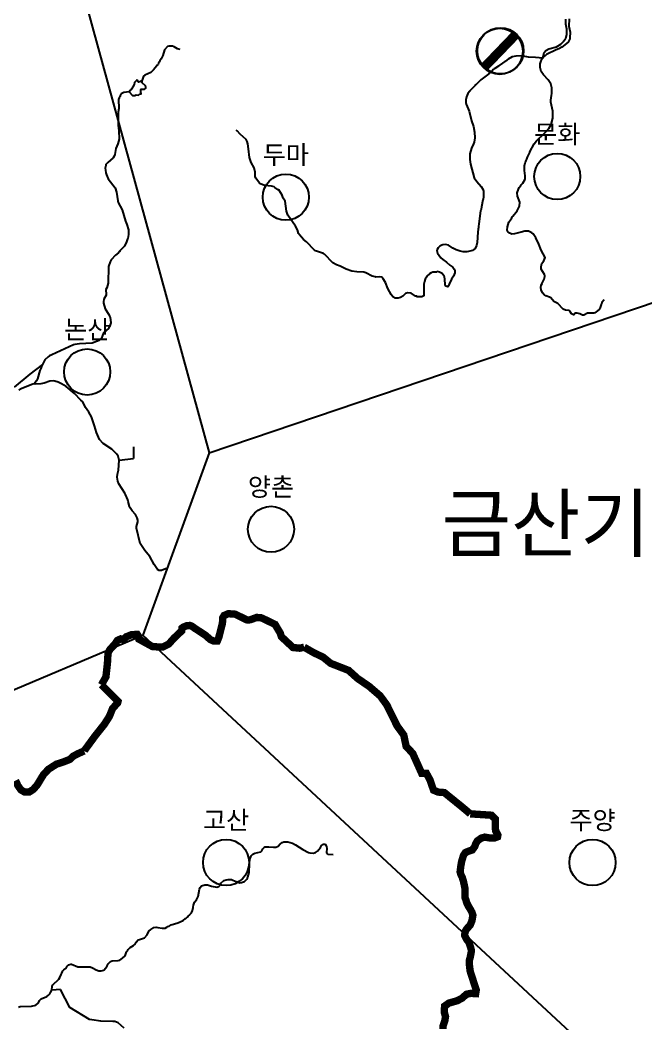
# Model space of a CAD drawing. Header units: millimetres. Extents: x -954552 to 1497340, y -301250 to 736091.
# Drawn here: x 207077 to 241017, y 266656 to 321070 of the extents above; entities that cross this region are included whole.
import ezdxf
from ezdxf.enums import TextEntityAlignment as Align

# ---------------------------------------------------------------- set-up
doc = ezdxf.new("R2010")
doc.units = ezdxf.units.MM
for name, color, linetype in [('2411', 7, 'Continuous'), ('AWS', 4, 'Continuous'), ('AWS명', 2, 'Continuous'), ('EL', 2, 'Continuous'), ('MAIN-RIVER', 5, 'Continuous'), ('Point', 1, 'Continuous'), ('관측소명', 3, 'Continuous'), ('기상청', 1, 'Continuous'), ('티센', 6, 'Continuous')]:
    doc.layers.add(name, color=color, linetype=linetype)
doc.styles.get("Standard").update_dxf_attribs({"font": ''})
doc.styles.get('Standard').set_extended_font_data('Gulim')

# ---------------------------------------------------------------- blocks, each defined once
blk = doc.blocks.new('관측소(기상청)')
at = {"layer": '기상청', "const_width": 500}
blk.add_lwpolyline([(821, 874), (-914, -926)], dxfattribs=at)
at = {"layer": '기상청'}
blk.add_circle((-46, -26), 1250, dxfattribs=at)

msp = doc.modelspace()

# ---------------------------------------------------------------- linework, layer by layer
at = {"layer": '2411', "const_width": 400}
for points in [[(222481, 287076), (222246, 287023), (221876, 287060), (221247, 287645), (221188, 287837), (220907, 288311), (220234, 288636), (220123, 288681), (219901, 288688), (219642, 288592), (219582, 288570), (219449, 288547), (219360, 288562), (218746, 288866), (218369, 288892), (218369, 288892), (218140, 288795), (218066, 288670), (218051, 288374), (217903, 287797), (217851, 287597), (217777, 287419), (217577, 287412), (217385, 287493), (217163, 287700), (216556, 288100), (216386, 288218), (216283, 288255), (216112, 288240), (215927, 288166), (215853, 288107), (215846, 287967), (215424, 287567), (215138, 287248), (215138, 287248), (214838, 287095), (214692, 287083), (214329, 287105), (214255, 287112), (213523, 287512), (213493, 287682), (213434, 287771), (213123, 287756), (212842, 287645), (212672, 287497), (212533, 287527), (212533, 287527), (212355, 287445), (212221, 287240), (211962, 286972), (211858, 286787), (211836, 286579), (211814, 286195), (211732, 285470), (211489, 285035)], [(222481, 287076), (223023, 286767), (223509, 286536), (223921, 286200), (224893, 285820), (225379, 285384), (226014, 284947), (226606, 284437), (226961, 283951), (227528, 282804), (227883, 282318), (228014, 281702), (228369, 281322), (228855, 280244), (229110, 280244), (229316, 279864), (229497, 279328), (229752, 279222), (230082, 279197), (231029, 278431), (231490, 278044)], [(210549, 281452), (210550, 281454), (211157, 282282), (211641, 282888), (211914, 283313), (212096, 283757), (212369, 284060), (212389, 284141), (211489, 285035)], [(206828, 279845), (206962, 279570), (207125, 279340), (207333, 279221), (207564, 279221), (207786, 279362), (207994, 279592), (208343, 280164), (208618, 280461), (209049, 280736), (209420, 280855), (209762, 280988), (209970, 281174), (210222, 281308), (210549, 281452)], [(230015, 266382), (230015, 266547), (230114, 266844), (230147, 267059), (230081, 267290), (230098, 267620), (230329, 267785), (230791, 267917), (231039, 268049), (231286, 268264), (231518, 268313), (231782, 268297), (231815, 268495), (231749, 268693), (231617, 269106), (231617, 269106), (231485, 269518), (231452, 269782), (231435, 269931), (231435, 270079), (231485, 270261), (231534, 270492), (231551, 270641), (231518, 270773), (231452, 270987), (231402, 271103), (231286, 271251), (231187, 271450), (231204, 271648), (231303, 271813), (231485, 272011), (231584, 272258), (231633, 272556), (231584, 272704), (231485, 272886), (231402, 273018), (231303, 273216), (231253, 273381), (231204, 273513), (231204, 273761), (231204, 273992), (231171, 274157), (231121, 274388), (231055, 274602), (230989, 274735), (230940, 274900), (230973, 275180), (230973, 275180), (231022, 275461), (231121, 275791), (231220, 275940), (231319, 275989), (231600, 276088), (231732, 276270), (231782, 276418), (231881, 276583), (232095, 276732), (232277, 276781), (232574, 276732), (232706, 276732), (232789, 276732), (232970, 276798), (232987, 276897), (232937, 276996), (232871, 277112), (232855, 277227), (232855, 277755), (232635, 277969), (231490, 278044), (231490, 278044)]]:
    msp.add_lwpolyline(points, dxfattribs=at)
at = {"layer": 'AWS'}
for centre in [(236208, 312589), (221487, 311471), (210718, 301997), (220685, 293469), (218248, 275404), (238122, 275402)]:
    msp.add_circle(centre, 1250, dxfattribs=at)
at = {"layer": 'MAIN-RIVER'}
for p, q in [((213220, 297940), (213233, 297313)), ((212452, 297222), (213233, 297313)), ((209261, 268515), (208795, 268478))]:
    msp.add_line(p, q, dxfattribs=at)
for points in [[(236854, 321134), (236841, 320733), (236903, 320416), (236898, 320103), (236885, 320053), (236792, 319879), (236458, 319609), (236293, 319518), (236143, 319459), (235630, 319209), (235544, 319134), (235524, 319128), (235429, 319014), (235457, 319169), (235486, 319247), (235492, 319309), (235586, 319419), (235586, 319419), (235753, 319508), (236173, 319612), (236410, 319760), (236570, 319919), (236573, 319947), (236641, 320028), (236666, 320078), (236729, 320304), (236729, 320579), (236679, 320847), (236666, 321115)], [(215765, 319481), (215607, 319516), (215425, 319614), (215338, 319648), (215144, 319660), (215070, 319642), (214913, 319460), (214814, 319154), (214726, 318967), (214651, 318866), (214620, 318782), (214583, 318732), (214558, 318669), (214520, 318629), (214414, 318503), (214407, 318484), (214308, 318367), (214164, 318230), (213839, 318091), (213769, 318021), (213690, 317818), (213684, 317780), (213684, 317780)], [(238747, 305910), (238626, 305760), (238607, 305673), (238595, 305660), (238538, 305485), (238538, 305460), (238507, 305398), (238294, 305229), (238249, 305206), (238195, 305185), (237857, 305185), (237645, 305072), (237570, 305072), (237433, 305142), (237283, 305185), (237183, 305181), (237108, 305097), (237083, 305100), (236987, 305154), (236987, 305154), (236888, 305296), (236852, 305328), (236652, 305353), (236527, 305397), (236240, 305703), (236021, 305818), (235852, 306009), (235796, 306047), (235591, 306123), (235535, 306153), (235512, 306154), (235512, 306154), (235512, 306154), (235400, 306285), (235327, 306440), (235320, 306578), (235333, 306696), (235383, 306796), (235383, 306814), (235495, 307027), (235530, 307165), (235533, 307215), (235520, 307283), (235339, 307571), (235338, 307674), (235338, 307674), (235351, 307794), (235378, 307867), (235414, 307933), (235483, 308014), (235553, 308204), (235553, 308204), (235339, 308595), (235214, 308920), (235051, 309258), (234895, 309479), (234826, 309545), (234763, 309579), (234645, 309619), (234458, 309619), (234251, 309581), (233889, 309479), (233739, 309469), (233702, 309476), (233587, 309529), (233546, 309572), (233496, 309682), (233502, 309863), (233589, 310113), (233700, 310288), (233752, 310350), (233771, 310407), (233795, 310444), (234039, 310738), (234158, 310981), (234170, 311193), (234045, 311525), (234039, 311700), (234039, 311700), (234100, 311908), (234151, 312000), (234240, 312101), (234245, 312131), (234344, 312231), (234463, 312450), (234476, 312619), (234432, 312924), (234432, 313175), (234463, 313324), (234507, 313406), (234513, 313462), (234563, 313537), (234590, 313633), (234725, 313899), (234725, 313937), (234956, 314367), (235091, 314532), (235123, 314555), (235130, 314574), (235456, 314879), (235695, 315122), (235701, 315139), (235756, 315193), (235880, 315418), (235974, 315749), (235974, 316137), (235855, 316623), (235861, 316726), (235903, 316986), (235918, 317092), (235917, 317391), (235855, 317610), (235718, 317836), (235456, 318107), (235330, 318285), (235280, 318498), (235280, 318698), (235313, 318810), (235380, 318948), (235429, 319014), (235024, 319049), (234649, 319066), (234362, 319122), (234327, 319138), (234327, 319138), (233968, 319122), (233762, 319072), (233547, 318960), (233542, 318945), (233493, 318922), (233387, 318833), (233368, 318830), (233313, 318782), (233244, 318743), (233056, 318601), (233029, 318579), (232828, 318446), (232792, 318426), (232729, 318388), (232729, 318388), (232682, 318312), (232564, 318215), (232538, 318190), (232494, 318178), (232494, 318153), (232069, 317837), (232019, 317790), (231930, 317698), (231911, 317679), (231880, 317659), (231788, 317552), (231757, 317543), (231751, 317525), (231469, 317240), (231469, 317216), (231363, 317097), (231282, 316916), (231244, 316754), (231252, 316594), (231277, 316503), (231277, 316503), (231424, 316124), (231563, 315617), (231657, 315310), (231717, 314988), (231733, 314686), (231705, 314454), (231674, 314365), (231564, 314130), (231464, 313817), (231458, 313514), (231507, 313256), (231507, 313256), (231708, 312527), (231839, 312315), (232084, 312043), (232171, 311911), (232208, 311793), (232202, 311500), (232183, 311337), (232171, 311324), (232104, 310943), (232074, 310829), (232066, 310743), (232054, 310730), (232028, 310603), (231953, 310015), (231928, 309902), (231930, 309822), (231912, 309740), (231896, 309574), (231859, 309020), (231822, 308844), (231753, 308688), (231603, 308588), (231394, 308525), (231297, 308513), (231097, 308513), (230935, 308544), (230734, 308613), (230554, 308700), (230316, 308863), (230147, 308900), (230147, 308900), (229997, 308894), (229941, 308872), (229835, 308818), (229744, 308723), (229691, 308631), (229685, 308588), (229722, 308444), (229805, 308309), (229899, 308191), (229998, 308094), (230197, 307950), (230385, 307776), (230541, 307675), (230622, 307576), (230648, 307495), (230654, 307370), (230588, 307187), (230479, 307026), (230347, 306753), (230310, 306657), (230276, 306611), (230276, 306611), (230173, 306651), (230129, 306726), (230112, 307019), (230092, 307151), (230066, 307210), (229967, 307326), (229814, 307405), (229694, 307436), (229694, 307436), (229648, 307410), (229467, 307400), (229364, 307363), (229279, 307313), (229142, 307183), (229111, 307138), (229048, 307026), (229005, 306894), (228980, 306763), (228979, 306114), (228855, 306070), (228606, 306065), (228606, 306065), (228587, 306097), (228524, 306110), (228293, 306266), (228105, 306288), (227986, 306245), (227836, 306107), (227711, 306026), (227574, 305988), (227412, 306001), (227293, 306075), (227193, 306197), (227012, 306519), (226887, 306838), (226774, 307038), (226687, 307137), (226569, 307151), (226360, 307131), (226360, 307131), (226360, 307131), (226344, 307156), (226174, 307187), (225831, 307365), (225719, 307406), (225335, 307427), (225069, 307456), (224756, 307565), (224429, 307725), (224429, 307725), (224231, 307799), (224043, 307911), (223581, 308385), (223530, 308413), (223094, 308560), (223094, 308560), (223037, 308596), (222602, 309058), (222438, 309185), (222231, 309426), (222181, 309510), (222120, 309704), (222019, 309898), (221594, 310491), (221532, 310703), (221444, 311259), (221350, 311415), (221288, 311581), (221116, 311873), (221116, 311873), (221074, 311877), (220900, 312002), (220850, 312024), (220713, 312064), (220335, 312097), (220113, 312189), (220057, 312227), (219857, 312496), (219832, 312590), (219826, 312821), (219769, 313052), (219608, 313343), (219521, 313622), (219469, 314095), (219425, 314369), (219394, 314482), (219338, 314595), (219019, 314894), (218851, 315064), (218792, 315102)], [(213684, 317780), (213599, 317740), (213577, 317717), (213508, 317710), (213483, 317720), (213478, 317740), (213420, 317804), (213396, 317795), (213290, 317691), (213258, 317580), (213121, 317329), (213064, 317260), (213003, 317229), (212990, 317180), (213171, 316982), (213303, 316980), (213377, 317024), (213508, 316998), (213552, 317057), (213646, 317073), (213633, 317154), (213633, 317279), (213652, 317317), (213821, 317326), (213883, 317355), (213902, 317373), (213890, 317435), (213873, 317509), (213705, 317667), (213702, 317697), (213684, 317780), (213684, 317780)], [(212990, 317180), (212854, 317166), (212699, 317136), (212590, 317093), (212590, 317093), (212555, 317075), (212534, 317048), (212503, 316979), (212496, 316923), (212446, 316861), (212415, 316773), (212440, 316279), (212396, 316074), (212393, 316017), (212403, 315640), (212390, 315355), (212434, 315080), (212453, 314618), (212384, 314362), (212273, 314112), (212216, 313787), (212177, 313687), (212125, 313609), (211843, 313354), (211735, 313237), (211719, 313195), (211698, 313046), (211703, 312928), (211724, 312797), (211756, 312688), (211860, 312459), (212235, 311970), (212298, 311744), (212377, 311278), (212404, 311188), (212611, 310776), (212792, 310176), (212873, 309996), (212873, 309996), (212954, 309708), (212959, 309445), (212923, 309226), (212910, 309214), (212865, 309099), (212855, 309045), (212736, 308808), (212492, 308559), (212492, 308533), (212474, 308527), (212411, 308451), (212254, 308326), (212024, 308077), (211961, 307964), (211881, 307714), (211849, 306809), (211781, 306553), (211719, 306465), (211748, 306190), (211743, 306154), (211625, 305940), (211593, 305803), (211593, 305734), (211687, 305421), (211887, 305112), (211931, 305028), (211958, 304951), (211987, 304822), (212000, 304660), (211918, 304435), (211918, 304435), (211882, 304397), (211882, 304372), (211606, 304109), (211488, 303835), (211406, 303741), (211369, 303697), (210988, 303553), (210301, 303522), (210051, 303491), (209982, 303472), (208805, 302933), (208664, 302866), (208608, 302819), (208427, 302647), (208301, 302408), (208270, 302367), (208246, 302284), (208215, 302237), (208215, 302218), (208151, 302077), (208015, 301630), (207962, 301517), (207837, 301347), (207837, 301347)], [(208301, 302408), (207615, 301870), (206763, 301170)], [(215084, 291369), (214964, 291316), (214746, 291235), (214627, 291241), (214527, 291297), (214352, 291553), (214122, 291991), (213906, 292231), (213840, 292317), (213583, 292702), (213384, 293521), (213384, 293621), (213465, 293874), (213465, 293955), (213433, 294096), (213334, 294265), (213152, 294470), (213046, 294636), (213012, 294705), (212933, 294970), (212914, 295064), (212802, 295358), (212764, 295429), (212434, 295929), (212377, 296076), (212346, 296288), (212358, 296451), (212414, 296681), (212452, 297222), (212395, 297425), (212314, 297550), (212314, 297550), (212058, 297806), (211577, 298118), (211383, 298337), (211221, 298718), (211121, 299080), (210952, 299555), (210808, 299812), (210627, 300074), (210489, 300371), (210489, 300371), (210377, 300461), (210027, 300823), (209577, 301204), (209327, 301360), (209139, 301438), (208966, 301499), (208877, 301516), (208683, 301491), (208379, 301389), (208197, 301361), (207887, 301335), (207837, 301347), (207837, 301347), (207837, 301347), (207765, 301332), (207441, 301212), (207128, 301082), (207003, 301016)], [(206993, 267557), (207087, 267608), (207700, 267618), (207931, 267681), (208069, 267799), (208125, 267918), (208213, 268008), (208520, 268142), (208626, 268212), (208626, 268224), (208686, 268290), (208718, 268359), (208795, 268478), (208814, 268697), (208852, 268784), (209170, 269077), (209234, 269165), (209303, 269341), (209339, 269404), (209372, 269502), (209398, 269526), (209398, 269539), (209448, 269592), (209575, 269675), (209630, 269789), (209705, 269866), (209829, 269894), (209867, 269894), (210217, 269743), (210885, 269748), (210996, 269705), (211197, 269592), (211348, 269528), (211472, 269528), (211616, 269577), (211723, 269691), (211723, 269703), (211804, 269802), (211848, 269908), (211986, 270039), (212080, 270070), (212388, 270090), (212486, 270116), (212638, 270212), (212774, 270356), (212854, 270570), (212894, 270615), (212938, 270692), (212938, 270692), (213044, 270802), (213230, 270904), (213316, 270986), (213381, 271093), (213482, 271206), (213551, 271240), (213820, 271327), (213965, 271477), (214058, 271677), (214174, 271783), (214327, 271876), (214453, 271901), (214556, 271892), (214790, 271844), (214952, 271850), (215044, 271900), (215096, 271929), (215166, 271949), (215278, 272036), (215640, 272135), (215928, 272266), (216049, 272363), (216068, 272366), (216162, 272468), (216196, 272488), (216203, 272507), (216215, 272507), (216269, 272557), (216269, 272570), (216366, 272685), (216422, 272803), (216422, 272803), (216468, 272965), (216467, 272992), (216474, 273096), (216537, 273252), (216644, 273389), (216731, 273557), (216812, 273957), (216851, 274051), (216920, 274138), (217095, 274194), (217245, 274187), (217449, 274126), (217751, 274074), (217852, 274111), (217927, 274186), (217973, 274278), (218127, 274429), (218253, 274467), (218355, 274484), (218541, 274493), (218541, 274493), (218541, 274493), (218608, 274451), (218983, 274300), (219086, 274322), (219239, 274377), (219377, 274507), (219402, 274557), (219408, 274601), (219421, 274613), (219497, 274857), (219510, 275350), (219542, 275563), (219616, 275765), (219616, 275765), (219705, 275850), (219813, 275918), (220137, 275993), (220187, 276036), (220243, 276155), (220313, 276227), (220368, 276248), (220560, 276248), (220560, 276248), (220560, 276248), (220824, 276234), (220950, 276240), (221038, 276272), (221077, 276298), (221175, 276421), (221201, 276421), (221288, 276484), (221388, 276532), (221601, 276532), (221844, 276454), (222019, 276363), (222406, 276105), (222724, 275948), (222799, 275923), (222974, 275916), (223099, 275954), (223204, 276029), (223266, 276088), (223273, 276108), (223369, 276221), (223419, 276334), (223524, 276406), (223524, 276406), (223613, 276396), (223692, 276273), (223705, 276171), (223693, 275952), (223768, 275864), (223780, 275852), (224057, 275839)], [(212724, 266424), (212397, 266720), (212220, 266786), (212117, 266791), (212117, 266791), (212117, 266791), (211465, 266803), (210967, 266881), (210841, 266892), (209777, 267547), (209261, 268515)]]:
    msp.add_lwpolyline(points, dxfattribs=at)
at = {"layer": '기상청'}
msp.add_circle((233132, 319405), 1250, dxfattribs=at)
at = {"layer": '티센'}
for points in [[(207223, 334458), (217331, 297617)], [(217331, 297617), (255504, 310529)], [(217331, 297617), (213731, 287736)], [(204912, 284014), (213731, 287736)], [(238697, 264543), (213731, 287736)]]:
    msp.add_lwpolyline(points, dxfattribs=at)

# ---------------------------------------------------------------- block references
at = {"layer": 'Point'}
msp.add_blockref('관측소(기상청)', (233132, 319405), dxfattribs=at)

# ---------------------------------------------------------------- texts
at = {"layer": 'AWS명'}
for s, p in [('문화', (236208, 314089)), ('두마', (221487, 312971)), ('논산', (210718, 303497)), ('양촌', (220685, 294969)), ('고산', (218248, 276904)), ('주양', (238122, 276902))]:
    msp.add_text(s, height=1000, dxfattribs=at).set_placement(p, align=Align.BOTTOM_CENTER)
at = {"layer": 'EL'}
msp.add_text('0.000', height=2.5, dxfattribs=at).set_placement((233132, 319404), align=Align.TOP_CENTER)
at = {"layer": '관측소명'}
msp.add_text('금산기상관측소', height=3000, dxfattribs=at).set_placement((243113, 291394), align=Align.BOTTOM_CENTER)

doc.saveas('drawing.dxf')
